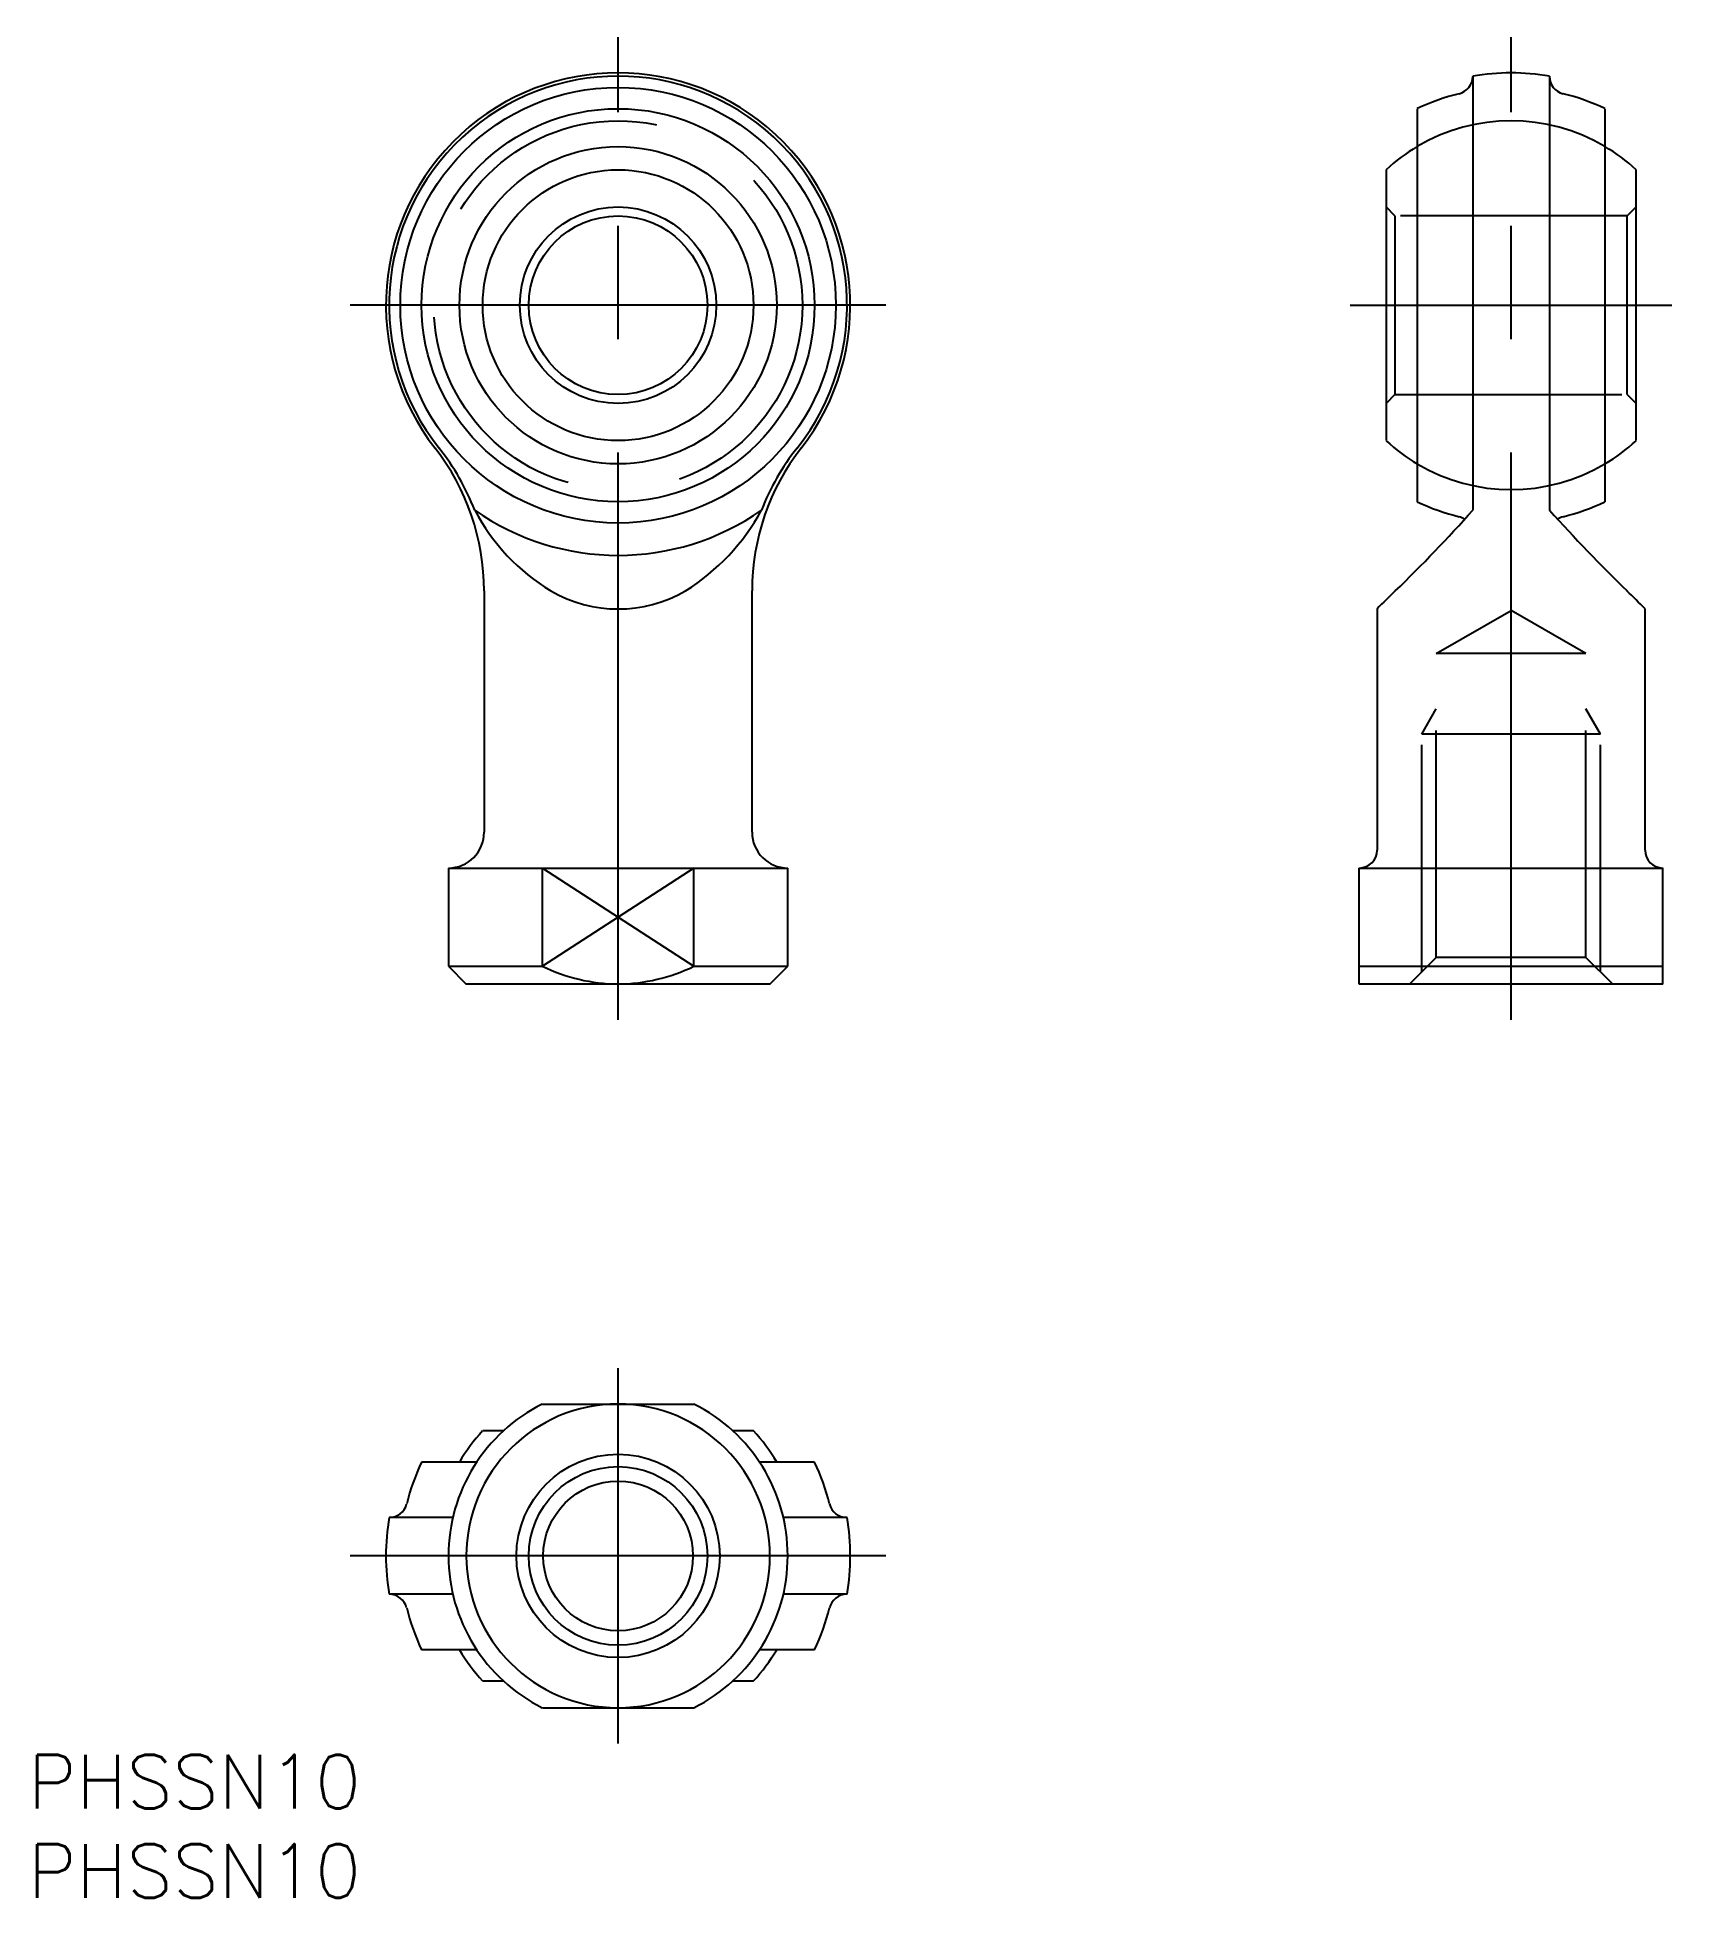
# Model space of a CAD drawing. Extents: x -33 to 59, y -19 to 85.
import ezdxf

# ---------------------------------------------------------------- set-up
doc = ezdxf.new("R2010")
doc.units = 0
doc.linetypes.add('CENTER', pattern=[50.8, 31.75, -6.35, 6.35, -6.35])
doc.linetypes.add('DASHED', pattern=[19.05, 12.7, -6.35])
doc.layers.get('0').update_dxf_attribs({"linetype": 'CONTINUOUS'})
doc.layers.add('CENTER', color=1, linetype='CENTER')
doc.styles.get("Standard").update_dxf_attribs({"font": 'txt.shx', "height": 3, "bigfont": 'bigfont.shx'})

msp = doc.modelspace()

# ---------------------------------------------------------------- linework, layer by layer
at = {"color": 7, "linetype": 'CONTINUOUS'}
for p, q in [((47.85, 82.82), (47.85, 58.53)), ((52.15, 82.82), (52.15, 58.53)), ((44.75, 81), (44.75, 59)), ((55.25, 81), (55.25, 59)), ((43, 77.58), (43, 62.42)), ((57, 62.42), (57, 77.58)), ((-7.5, 54.01), (-7.5, 40.5)), ((7.5, 40.5), (7.5, 54.01)), ((42.5, 53), (42.5, 39.5)), ((57.5, 39.5), (57.5, 53)), ((-9.5, 38.5), (9.5, 38.5)), ((-9.5, 38.5), (-9.5, 33)), ((-4.24, 33), (-4.24, 38.5)), ((4.24, 33), (4.24, 38.5)), ((9.5, 33), (9.5, 38.5)), ((41.5, 38.5), (58.5, 38.5)), ((41.5, 32), (41.5, 38.5)), ((58.5, 32), (58.5, 38.5)), ((-9.5, 33), (-4.24, 33)), ((-9.5, 33), (-8.5, 32)), ((4.24, 33), (9.5, 33)), ((8.5, 32), (9.5, 33)), ((41.5, 33), (58.5, 33)), ((8.5, 32), (-8.5, 32)), ((58.5, 32), (41.5, 32)), ((-4.24, 8.5), (4.24, 8.5)), ((-6.42, 7), (-7.58, 7)), ((7.58, 7), (6.42, 7)), ((-7.92, 5.25), (-11, 5.25)), ((11, 5.25), (7.92, 5.25)), ((-9.25, 2.15), (-12.82, 2.15)), ((12.82, 2.15), (9.25, 2.15)), ((-9.25, -2.15), (-12.82, -2.15)), ((12.82, -2.15), (9.25, -2.15)), ((-7.92, -5.25), (-11, -5.25)), ((11, -5.25), (7.92, -5.25)), ((-7.58, -7), (-6.42, -7)), ((6.42, -7), (7.58, -7)), ((-4.24, -8.5), (4.24, -8.5))]:
    msp.add_line(p, q, dxfattribs=at)
at = {"color": 3, "linetype": 'DASHED'}
for p, q in [((43.5, 75), (43, 75.5)), ((43.5, 75), (43.5, 65)), ((56.5, 75), (43.5, 75)), ((56.5, 75), (57, 75.5)), ((56.5, 65), (56.5, 75)), ((43.5, 65), (43, 64.5)), ((43.5, 65), (56.5, 65)), ((56.5, 65), (57, 64.5)), ((45.81, 50.5), (50, 52.92)), ((54.19, 50.5), (50, 52.92)), ((45.81, 33.5), (45.81, 50.5)), ((54.19, 50.5), (45.81, 50.5)), ((54.19, 33.5), (54.19, 50.5)), ((45, 46), (45.81, 47.41)), ((55, 46), (54.19, 47.41)), ((45, 32.69), (45, 46)), ((55, 46), (45, 46)), ((55, 32.69), (55, 46)), ((45.81, 33.5), (44.31, 32)), ((54.19, 33.5), (45.81, 33.5)), ((54.19, 33.5), (55.69, 32))]:
    msp.add_line(p, q, dxfattribs=at)
at = {"color": 3, "linetype": 'CONTINUOUS'}
for p, q in [((4.24, 38.5), (-4.24, 33)), ((-4.24, 38.5), (4.24, 33))]:
    msp.add_line(p, q, dxfattribs=at)
at = {"color": 7, "linetype": 'CONTINUOUS'}
for centre, radius in [((0, 70), 12.19), ((0, 70), 11), ((0, 70), 8.88), ((0, 70), 7.58), ((0, 70), 5.5), ((0, 70), 5), ((0, 0), 5.69), ((0, 0), 4.19)]:
    msp.add_circle(centre, radius, dxfattribs=at)
at = {"color": 3, "linetype": 'DASHED'}
msp.add_circle((0, 70), 10.32, dxfattribs=at)
at = {"color": 3, "linetype": 'CONTINUOUS'}
msp.add_circle((0, 0), 5, dxfattribs=at)
at = {"color": 7, "linetype": 'CONTINUOUS'}
for centre, radius, start, end in [((0, 70), 13, 322.042, 217.958), ((0, 70), 12.82, 321.4152, 218.5848), ((46.85, 82.81), 1, 283.8182, 0), ((50, 70), 13, 80.4804, 99.5196), ((53.15, 82.81), 1, 180, 256.1818), ((50, 70), 12.19, 103.8182, 115.5139), ((50, 70), 12.19, 64.4861, 76.1818), ((50, 70), 10.32, 120.5787, 132.7105), ((50, 70), 10.32, 47.2895, 59.4213), ((-20.5, 54.01), 13, 0, 37.958), ((-20.27, 53.81), 13.12, 21.0711, 38.6214), ((20.5, 54.01), 13, 142.042, 180), ((20.27, 53.81), 13.12, 141.3779, 158.9296), ((50, 70), 10.32, 227.2895, 239.4213), ((50, 70), 10.32, 300.5787, 312.7105), ((0, 70), 14, 235.0023, 304.9977), ((2.3, 63.99), 11.68, 207.8576, 238.7094), ((-2.76, 64.43), 12.3, 302.0796, 331.3534), ((-9.37, 109.02), 76.31, 313.8738, 318.5789), ((50, 70), 12.19, 244.4861, 256.1818), ((115.74, 115.11), 85.11, 221.6645, 225.8827), ((50, 70), 12.19, 283.8182, 295.5139), ((46.85, 57.19), 1, 56.5478, 76.1818), ((53.15, 57.19), 1, 103.8182, 123.3038), ((0, 60.57), 7.57, 240.1282, 299.8718), ((230.09, -135.52), 265.96, 134.5492, 134.8572), ((-130.09, -135.52), 265.96, 45.1428, 45.4508), ((-9.5, 40.5), 2, 270, 0), ((9.5, 40.5), 2, 180, 270), ((41.5, 39.5), 1, 270, 0), ((58.5, 39.5), 1, 180, 270), ((0.17, 42.24), 10.24, 244.4494, 269.0252), ((-0.16, 42.2), 10.2, 270.923, 295.6024), ((0, 0), 9.5, 116.5254, 243.4746), ((0, 0), 8.5, 90, 270), ((0, 0), 8.5, 270, 90), ((0, 0), 9.5, 296.5254, 63.4746), ((0, 0), 10.32, 137.2895, 149.4213), ((0, 0), 10.32, 30.5787, 42.7105), ((0, 0), 12.19, 154.4861, 166.1818), ((0, 0), 12.19, 13.8182, 25.5139), ((0, 0), 13, 170.4804, 189.5196), ((-12.81, 3.15), 1, 270, 346.1818), ((12.81, 3.15), 1, 193.8182, 270), ((0, 0), 13, 350.4804, 9.5196), ((-12.81, -3.15), 1, 13.8182, 90), ((0, 0), 12.19, 193.8182, 205.5139), ((0, 0), 12.19, 334.4861, 346.1818), ((12.81, -3.15), 1, 90, 166.1818), ((0, 0), 10.32, 210.5787, 222.7105), ((0, 0), 10.32, 317.2895, 329.4213)]:
    msp.add_arc(centre, radius, start, end, dxfattribs=at)
at = {"color": 3, "linetype": 'DASHED'}
for start, end in [(59.4213, 120.5787), (239.4213, 300.5787)]:
    msp.add_arc((50, 70), 10.32, start, end, dxfattribs=at)
at = {"layer": 'CENTER', "color": 1, "linetype": 'CENTER'}
for p, q in [((0, 30), (0, 85)), ((50, 30), (50, 85)), ((15, 70), (-15, 70)), ((41, 70), (59, 70)), ((0, -10.5), (0, 10.5)), ((15, 0), (-15, 0))]:
    msp.add_line(p, q, dxfattribs=at)

# ---------------------------------------------------------------- texts
at = {"color": 7, "linetype": 'CONTINUOUS'}
for p in [(-33.04, -14.13), (-33.04, -19.13)]:
    msp.add_text('PHSSN10', height=3, dxfattribs=at).set_placement(p)

doc.saveas('drawing.dxf')
